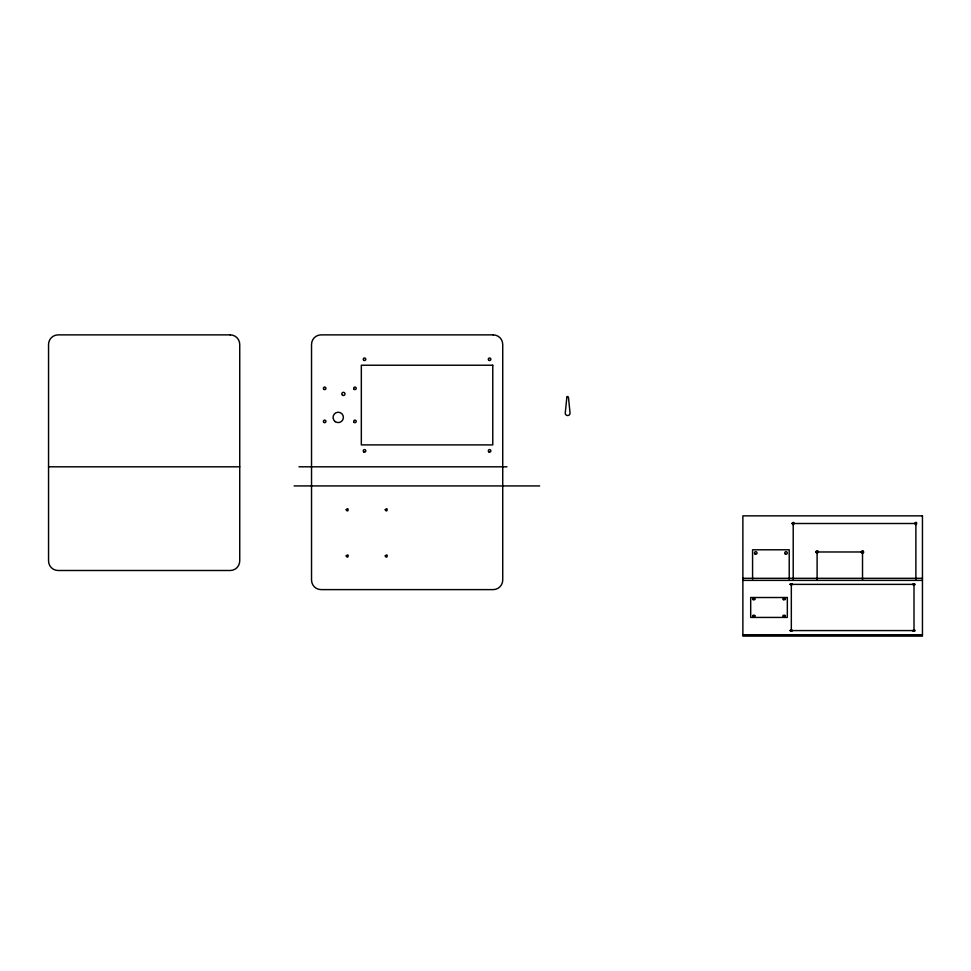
<?xml version="1.0" encoding="UTF-8"?>
<svg xmlns="http://www.w3.org/2000/svg" width="971" height="971" viewBox="0 0 971 971"><rect width="100%" height="100%" fill="white"/><g stroke="black" fill="none" stroke-linecap="round" stroke-linejoin="round"><path stroke-width="1.46" d="M48.55 466.808L239.74 466.808M298.971 466.808L506.971 466.808M294.14 485.925L539.658 485.925M742.876 578.315L922.45 578.315M742.876 580.379L922.45 580.379M742.876 634.743L922.45 634.743M915.884 579.553L915.884 523.503L793.21 523.503L793.21 579.553M862.515 579.918L862.515 551.977L817.109 551.977L817.109 579.918M789.217 579.299L789.217 549.792L752.574 549.792L752.574 579.299M754.236 597.663A1.274 0.643 0 0 1 753.532 597.663M784.507 597.663A1.274 0.643 0 0 1 783.803 597.663M346.198 509.739C348.48 513.938 349.05 505.83 346.198 509.739M346.198 555.946C348.188 560.121 349.487 552.268 346.198 555.861M385.232 509.739C387.38 513.95 388.254 505.915 385.232 509.739M385.232 555.946C387.223 560.133 388.473 552.268 385.244 555.861M792.008 523.418C794.072 527.629 795.188 519.606 792.008 523.418M815.907 551.892C816.829 555.145 820.361 549.853 816.89 553.142C813.346 550.29 821.515 550.169 815.907 551.892M861.326 551.892C862.114 555.303 865.707 549.695 862.515 553.167C858.34 550.618 866.982 549.987 861.326 551.892M914.694 523.418C916.879 527.617 917.789 519.521 914.694 523.418M790.127 584.336L792.518 584.421L791.11 584.967L790.273 584.093L792.47 584.214L790.176 584.214M790.127 630.543C791.984 631.708 793.756 630.519 790.212 630.798C791.438 629.305 793.999 630.507 790.151 630.47M912.813 584.336C914.354 585.647 916.758 584.008 913.08 584.748C913.31 583.061 917.073 584.166 912.813 584.336M912.813 630.543C914.451 631.781 916.624 630.373 913.007 630.907C913.711 629.281 916.891 630.422 912.813 630.543M566.858 397.139L565.268 412.906A2.391 2.391 0 0 0 567.647 415.539A2.391 2.391 0 0 0 570.026 412.906L568.436 397.103L567.622 396.423L566.858 397.139M230.188 334.874L58.114 334.874A9.564 9.564 0 0 0 48.55 344.438L48.55 560.947A9.564 9.564 0 0 0 58.114 570.499L230.188 570.499A9.564 9.564 0 0 0 239.74 560.947L239.74 344.438A9.564 9.564 0 0 0 230.188 334.874M493.171 334.874L321.098 334.874A9.564 9.564 0 0 0 311.533 344.438L311.533 580.063A9.564 9.564 0 0 0 321.098 589.615L493.171 589.615A9.564 9.564 0 0 0 502.735 580.063L502.735 344.438A9.564 9.564 0 0 0 493.171 334.874M492.77 365.23L361.333 365.23L361.333 444.9L492.77 444.9L492.77 365.23M922.45 515.856L742.876 515.856L742.876 636.102L922.45 636.126L922.45 515.856M914.002 584.372L791.329 584.372L791.329 630.58L914.002 630.58L914.002 584.372M787.335 597.517L750.692 597.517L750.692 617.435L787.335 617.435L787.335 597.517M363.882 451.976A1.274 1.274 0 0 0 365.788 450.872A1.274 1.274 0 0 0 363.882 449.767A1.274 1.274 0 0 0 363.882 451.976M363.882 360.362A1.274 1.274 0 0 0 365.788 359.258A1.274 1.274 0 0 0 363.882 358.153A1.274 1.274 0 0 0 363.882 360.362M488.874 360.314A1.274 1.274 0 0 0 490.853 359.343A1.274 1.274 0 0 0 489.032 358.105A1.274 1.274 0 0 0 488.874 360.314M488.947 451.976A1.274 1.274 0 0 0 490.865 450.872A1.274 1.274 0 0 0 488.947 449.767A1.274 1.274 0 0 0 488.947 451.976M323.962 389.383A1.274 1.274 0 0 0 325.953 388.424A1.274 1.274 0 0 0 324.12 387.186A1.274 1.274 0 0 0 323.962 389.383M354.245 389.383A1.274 1.274 0 0 0 356.223 388.424A1.274 1.274 0 0 0 354.403 387.186A1.274 1.274 0 0 0 354.245 389.383M354.245 422.446A1.274 1.274 0 0 0 356.223 421.487A1.274 1.274 0 0 0 354.403 420.249A1.274 1.274 0 0 0 354.245 422.446M323.962 422.446A1.274 1.274 0 0 0 325.953 421.487A1.274 1.274 0 0 0 324.12 420.249A1.274 1.274 0 0 0 323.962 422.446M342.605 395.294A1.59 1.59 0 0 0 344.996 393.91A1.59 1.59 0 0 0 342.605 392.527A1.59 1.59 0 0 0 342.605 395.294M335.323 421.693A5.183 5.183 0 0 0 343.394 417.785A5.183 5.183 0 0 0 335.966 412.748A5.183 5.183 0 0 0 335.323 421.693M785.393 554.077A1.274 1.274 0 0 0 787.311 552.972A1.274 1.274 0 0 0 785.393 551.868A1.274 1.274 0 0 0 785.393 554.077M755.122 554.077A1.274 1.274 0 0 0 757.04 552.972A1.274 1.274 0 0 0 755.122 551.868A1.274 1.274 0 0 0 755.122 554.077M753.241 599.665A1.274 0.643 0 0 0 755.159 599.119A1.274 0.643 0 0 0 753.241 598.561A1.274 0.643 0 0 0 753.241 599.665M783.512 599.665A1.274 0.643 0 0 0 785.43 599.119A1.274 0.643 0 0 0 783.512 598.561A1.274 0.643 0 0 0 783.512 599.665M753.241 616.391A1.274 0.643 0 0 0 755.159 615.845A1.274 0.643 0 0 0 753.241 615.286A1.274 0.643 0 0 0 753.241 616.391M783.512 616.391A1.274 0.643 0 0 0 785.43 615.845A1.274 0.643 0 0 0 783.512 615.286A1.274 0.643 0 0 0 783.512 616.391"/></g></svg>
